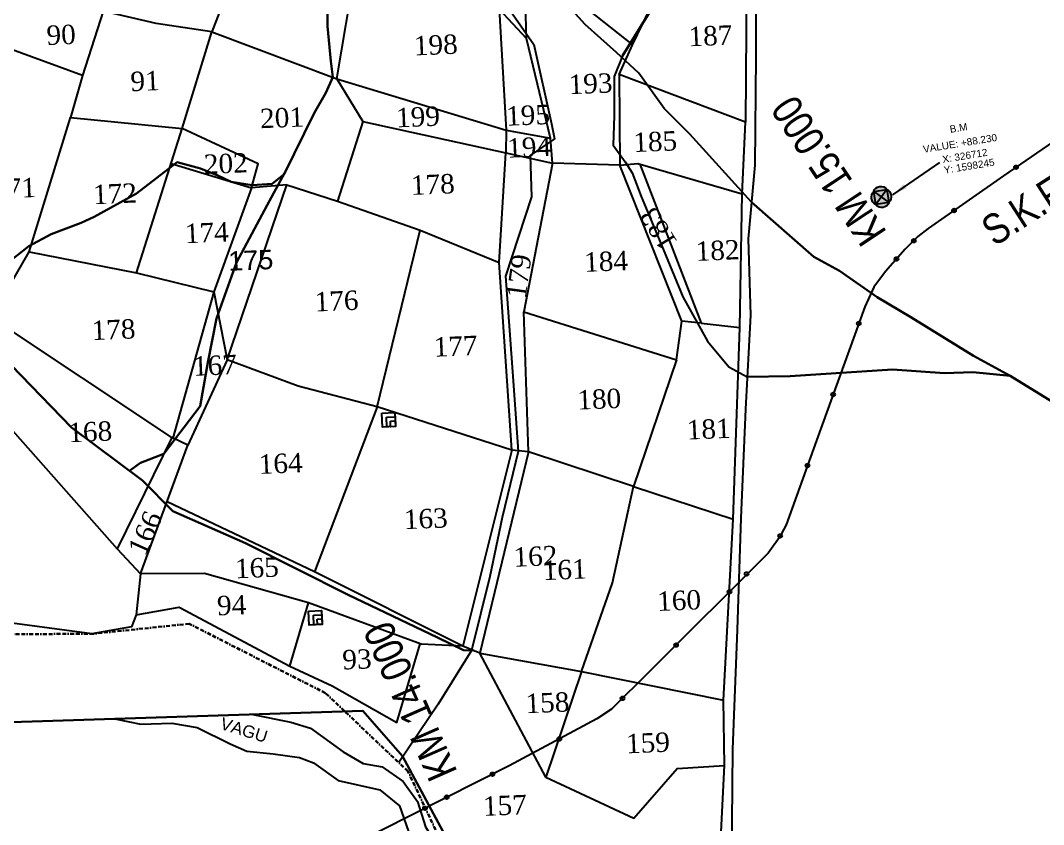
# Model space of a CAD drawing. Header units: inches. Extents: x 304037 to 460575, y 1453943 to 1639883.
# Drawn here: x 325574 to 326928, y 1597415 to 1598480 of the extents above; entities that cross this region are included whole.
import ezdxf

# ---------------------------------------------------------------- set-up
doc = ezdxf.new("R2010")
doc.units = ezdxf.units.IN
doc.header["$MEASUREMENT"] = 0
doc.header["$PDMODE"] = 33
doc.header["$PDSIZE"] = 5
for name, pattern in [('ACAD_ISO02W100', [15, 12, -3]), ('ACAD_ISO07W100', [3, 0, -3]), ('BORDER', [1.75, 0.5, -0.25, 0.5, -0.25, 0, -0.25])]:
    doc.linetypes.add(name, pattern=pattern)
for name, color, linetype in [('cahnige', 6, 'Continuous'), ('CARTTRACK', 30, 'ACAD_ISO02W100'), ('NALA', 4, 'Continuous'), ('pbms', 8, 'Continuous'), ('SQUAREWELL', 5, 'Continuous'), ('SURVEY_BND', 7, 'Continuous'), ('SURVEY_NO', 7, 'Continuous'), ('TEXT', 7, 'Continuous'), ('TITLEBLOCK', 7, 'Continuous'), ('WATER_BODY', 4, 'Continuous'), ('Z LAYER', 7, 'Continuous'), ('zz', 7, 'Continuous')]:
    doc.layers.add(name, color=color, linetype=linetype)
doc.layers.add('FOOTPATH', color=150, linetype='ACAD_ISO07W100', lineweight=30)
doc.layers.add('VILL_BOUNDARY', color=6, linetype='BORDER', lineweight=30)
doc.styles.add('ARIALN', font='ARIALN.TTF')
doc.styles.get("Standard").update_dxf_attribs({"font": 'arial.ttf'})
doc.dimstyles.get("Standard").update_dxf_attribs({"dimtxt": 0.18, "dimasz": 0.18, "dimexe": 0.18, "dimexo": 0.0625, "dimgap": 0.09, "dimtad": 0, "dimtih": 1, "dimtoh": 1, "dimdec": 4, "dimzin": 0, "dimdsep": 46, "dimtxsty": 'Standard', "dimcen": 0.09, "dimadec": 0, "dimazin": 0, "dimtfac": 1, "dimtdec": 4, "dimtofl": 0, "dimtmove": 0, "dimatfit": 3, "dimfxl": 0, "dimtolj": 1, "dimtzin": 0, "dimarcsym": 0})

# ---------------------------------------------------------------- blocks, each defined once
blk = doc.blocks.new('CHINTALAPALEM')
at = {"layer": 'CARTTRACK', "linetype": 'ByBlock'}
for points in [[(146.08, 93.72), (149.23, 88.8), (151.1, 78.48), (151.39, 76.51), (148.19, 74.48), (148.14, 69.17), (144.33, 59.09), (144.57, 52.06), (144.81, 43.75), (145.04, 36.39), (142.6, 27.99), (140.71, 20.42), (137.94, 11), (133.38, 4.28), (127.97, -3.05)], [(180.23, 121.23), (178.89, 118.96), (178.56, 116.87), (178.43, 100.42), (177.8, 86.05), (177.08, 72.06), (175.84, 62.56), (175.72, 52.74), (174.56, 40.64), (173.36, 26.62), (172.32, 12.25), (171.07, -3.11), (170.33, -17.34), (167.77, -36.8), (166.56, -50.75)], [(176.46, 67.31), (168.87, 76.4), (165.7, 79.84), (162.62, 84.52), (159.87, 87.32), (155.96, 91.09), (152.03, 95.86), (149.19, 98.61), (146.77, 101.03), (145.92, 102.62)], [(160.61, 86.84), (159.43, 84.23), (159.23, 79.14), (158.94, 75.4), (160.37, 73.18), (161.22, 71.71), (162.27, 68.61), (164.33, 62.98), (167.11, 55.46), (170.02, 49.61), (172.64, 46.2), (174.96, 44.78)], [(94.83, 36), (96.04, 36.8)]]:
    blk.add_lwpolyline(points, dxfattribs=at)
at = {"layer": 'FOOTPATH', "linetype": 'ByBlock'}
for points in [[(122.94, 95.91), (122.73, 92.28), (122.97, 87.74), (123.15, 85.64), (122.18, 83.67), (120.55, 81.11), (116.36, 73.43), (114.79, 72.24), (112.2, 72.16), (109.49, 72.72), (107.83, 73.59), (105.61, 74.59), (102.64, 75.52), (97.24, 71.72), (91.63, 68.93), (89.93, 68.23), (86.02, 66.95), (83.07, 65.5), (79.91, 63.24)], [(180.23, 121.23), (178.5, 119.21), (177.25, 117.99), (176.38, 116.01), (175.18, 113.04), (171.94, 106.1), (166.63, 95.72), (160.61, 86.84)], [(51.61, 111.71), (49.86, 106.52), (53.61, 102.24), (56.6, 98.8), (58.44, 95.31), (61.22, 89.46), (63.85, 83.94), (66.05, 78.1), (67.2, 72.11), (68.9, 64.63), (70.49, 58.34), (71.44, 58), (72.65, 58.67), (87.58, 41.88), (96.45, 34.68), (100.22, 30.56), (109.41, 26.07), (122.35, 18.83), (133.62, 12.86), (136.94, 11.07), (138.19, 10.98)], [(116.72, 74.09), (114, 69.53), (109.77, 62.29), (106.89, 55.15), (105.52, 49.56), (104.3, 43.94), (99.34, 38), (96.31, 36.98), (94.83, 36)], [(176.46, 67.31), (184.2, 59.91), (187.42, 57.98), (192.12, 54.38), (196.36, 51.59), (204.23, 46.29), (208.84, 43.53)], [(174.96, 44.78), (180.48, 44.67), (193.74, 44.95), (200.41, 44.2), (204.08, 44.2), (208.84, 43.53), (222.57, 34.23), (237.42, 20.56), (250.63, 7.93), (264.74, -6.83), (275.35, -20.05), (284.45, -29.64), (287.87, -34.73), (291.13, -45.01), (294.18, -56.36)]]:
    blk.add_lwpolyline(points, dxfattribs=at)
at = {"layer": 'SQUAREWELL', "linetype": 'ByBlock'}
for points in [[(127.66, 42.09), (129.35, 42.09), (129.35, 40.29), (127.66, 40.29)], [(128.26, 41.55), (129.35, 41.55), (129.35, 40.29), (128.26, 40.29)], [(128.73, 41.01), (129.35, 41.01), (129.35, 40.29), (128.73, 40.29)], [(117.16, 16.96), (118.84, 16.96), (118.84, 15.16), (117.16, 15.16)], [(117.76, 16.42), (118.84, 16.42), (118.84, 15.16), (117.76, 15.16)], [(118.22, 15.88), (118.84, 15.88), (118.84, 15.16), (118.22, 15.16)]]:
    blk.add_lwpolyline(points, close=True, dxfattribs=at)
at = {"layer": 'SURVEY_BND', "linetype": 'ByBlock'}
for points in [[(151.8, 107.55), (148.48, 99.89), (161.96, 88.21), (169.59, 102.44)], [(111.41, 100.51), (107.81, 92.15), (123.65, 85.43), (126.6, 99.39)], [(159.7, 72.77), (151.03, 73.37), (150.87, 76.62), (148.34, 89.61), (148.48, 99.89)], [(112.09, 71.81), (113.08, 74.89), (103.47, 79.83), (107.81, 92.15), (100.67, 93.54), (93.91, 95.41), (90.89, 87.24), (81.44, 91.16)], [(177, 95.41), (176.1, 77.65), (160.07, 84.48), (161.96, 88.21)], [(148.34, 89.61), (144.97, 93.54), (145.2, 77.9), (150.87, 76.62)], [(81.44, 91.16), (70.49, 58.34), (76.92, 55.07), (83.1, 64.79), (89.15, 81.87)], [(90.89, 87.24), (89.15, 81.87), (103.47, 79.83)], [(123.65, 85.43), (145.2, 77.9)], [(123.65, 85.43), (126.81, 79.78), (145.05, 74.99)], [(160.07, 84.48), (159.7, 72.77), (162, 72.88), (175.31, 68.42), (176.1, 77.65)], [(83.1, 64.79), (96.82, 61.51), (103.47, 79.83)], [(126.81, 79.78), (123.1, 69.64), (133.61, 65.47), (143.61, 60.85), (145.05, 74.99)], [(145.2, 77.9), (145.05, 74.99), (151.03, 73.37)], [(101.86, 75.38), (112.09, 71.81)], [(151.03, 73.37), (146.5, 54.38), (165.93, 47.36), (166.85, 52.33), (159.7, 72.77)], [(162.25, 72.8), (169.32, 51.95), (166.85, 52.33)], [(116.67, 72.03), (112.09, 71.81), (106.65, 58.61), (108.02, 49.79)], [(127.11, 42.93), (117.03, 45.99), (108.02, 49.79), (116.67, 72.03), (123.1, 69.64)], [(169.32, 51.95), (174.28, 51.19), (175.31, 68.42)], [(144.24, 36.59), (127.11, 42.93), (133.61, 65.47)], [(96.82, 61.51), (106.65, 58.61), (100.61, 40), (77.84, 56.51)], [(146.37, 36.3), (144.24, 36.59), (143.61, 60.85)], [(159.69, 31.27), (146.37, 36.3), (146.5, 54.38)], [(165.93, 47.36), (159.69, 31.27), (172.4, 26.54), (174.28, 51.19)], [(108.02, 49.79), (102.51, 38.99), (100.48, 40.09), (92.82, 26.03), (95.72, 22.65), (102.51, 38.99)], [(79.35, 42.57), (92.82, 26.03)], [(127.11, 42.93), (118.14, 21.98), (99.52, 31.8)], [(144.24, 36.59), (136.84, 11.62), (118.14, 21.98)], [(146.37, 36.3), (139, 10.63), (136.84, 11.62)], [(139, 10.63), (152, 7.7), (156.47, 18.95), (159.69, 31.27)], [(152, 7.7), (170.18, 3.26), (172.4, 26.54)], [(95.72, 22.65), (94.9, 17.4), (100.52, 18.17), (114.46, 9.95), (117.18, 18.04)], [(136.84, 11.62), (131.48, 12.1), (117.18, 18.04), (103.96, 22.38), (95.72, 22.65)], [(94.9, 17.4), (94.26, 15.86), (89.11, 15.2), (63.22, 19.77)], [(114.46, 9.95), (119.81, 7.19), (127.93, 2.12), (131.38, 12.14)], [(146.85, -5.72), (139, 10.63)], [(152, 7.7), (146.85, -5.72), (157.95, -11.49), (163.84, -5.32), (169.95, -5.17), (170.18, 3.26)], [(167.35, -33.44), (169.95, -5.17)]]:
    blk.add_lwpolyline(points, dxfattribs=at)
at = {"layer": 'VILL_BOUNDARY'}
blk.add_lwpolyline([(134.71, -17.47), (129.1, -4.22), (118.89, 6.3), (101.72, 15.96), (89.32, 15.2), (66.86, 15.96), (57.15, 26.12), (52.75, 22.19), (41.2, 6.96), (34.49, -2.16), (32.43, -1.68), (31.05, -6.97), (32.02, -7.66)], dxfattribs=at)
at = {"layer": 'SURVEY_NO', "char_height": 2.5, "width": 25.251, "attachment_point": 1}
for s, insert in [('{\\fTimes New Roman|b0|i0|c0|p18;90}', (86.48, 93.84)), ('{\\fTimes New Roman|b0|i0|c0|p18;198}', (133.77, 90.52)), ('{\\fTimes New Roman|b0|i0|c0|p18;187}', (169.22, 90.22)), ('{\\fTimes New Roman|b0|i0|c0|p18;91}', (97.05, 87.43)), ('{\\fTimes New Roman|b0|i0|c0|p18;193}', (153.51, 84.69)), ('{\\fTimes New Roman|b0|i0|c0|p18;201}', (113.56, 81.96)), ('{\\fTimes New Roman|b0|i0|c0|p18;199}', (131.09, 81.34)), ('{\\fTimes New Roman|b0|i0|c0|p18;195}', (145.28, 80.96)), ('{\\fTimes New Roman|b0|i0|c0|p18;194}', (145.25, 76.83)), ('{\\fTimes New Roman|b0|i0|c0|p18;185}', (161.53, 76.88)), ('{\\fTimes New Roman|b0|i0|c0|p18;202}', (106.07, 76.36)), ('{\\fTimes New Roman|b0|i0|c0|p18;171}', (78.64, 74.31)), ('{\\fTimes New Roman|b0|i0|c0|p18;172}', (91.61, 73.06)), ('{\\fTimes New Roman|b0|i0|c0|p18;178}', (132.63, 72.55)), ('{\\fTimes New Roman|b0|i0|c0|p18;174}', (103.24, 67.54)), ('175', (108.68, 63.75)), ('{\\fTimes New Roman|b0|i0|c0|p18;182}', (168.98, 62.51)), ('{\\fTimes New Roman|b0|i0|c0|p18;184}', (154.55, 61.7)), ('{\\fTimes New Roman|b0|i0|c0|p18;176}', (119.6, 58.04)), ('{\\fTimes New Roman|b0|i0|c0|p18;178}', (90.7, 55.55)), ('{\\fTimes New Roman|b0|i0|c0|p18;177}', (134.7, 51.57)), ('{\\fTimes New Roman|b0|i0|c0|p18;167}', (103.58, 50.4)), ('{\\fTimes New Roman|b0|i0|c0|p18;180}', (152.93, 43.98)), ('{\\fTimes New Roman|b0|i0|c0|p18;168}', (87.15, 42.51)), ('{\\fTimes New Roman|b0|i0|c0|p18;181}', (166.88, 39.53)), ('{\\fTimes New Roman|b0|i0|c0|p18;164}', (111.52, 37.4)), ('{\\fTimes New Roman|b0|i0|c0|p18;163}', (129.93, 29.5)), ('{\\fTimes New Roman|b0|i0|c0|p18;165}', (107.9, 24.07)), ('{\\fTimes New Roman|b0|i0|c0|p18;162}', (143.86, 24.06)), ('{\\fTimes New Roman|b0|i0|c0|p18;161}', (147.56, 22.18)), ('{\\fTimes New Roman|b0|i0|c0|p18;94}', (105.39, 19.39)), ('{\\fTimes New Roman|b0|i0|c0|p18;160}', (162.14, 17.59)), ('{\\fTimes New Roman|b0|i0|c0|p18;93}', (121.25, 11.74)), ('{\\fTimes New Roman|b0|i0|c0|p18;158}', (144.62, 5.12)), ('{\\fTimes New Roman|b0|i0|c0|p18;159}', (157.36, -0.6)), ('{\\fTimes New Roman|b0|i0|c0|p18;157}', (138.58, -7.89))]:
    blk.add_mtext(s, dxfattribs=dict(at, insert=insert))
for s, insert, rotation in [('{\\fTimes New Roman|b0|i0|c0|p18;183}', (164.62, 61.25), 119.4775), ('{\\fTimes New Roman|b0|i0|c0|p18;179}', (144.34, 56.43), 79.6838), ('{\\fTimes New Roman|b0|i0|c0|p18;166}', (94.12, 25.93), 63.409)]:
    blk.add_mtext(s, dxfattribs=dict(at, insert=insert, rotation=rotation))
blk = doc.blocks.new('UYYALAPALLE')
at = {"layer": 'NALA', "linetype": 'ByBlock'}
for points in [[(117.95, 387.09), (122.2, 386.05), (127.28, 386.05), (131.39, 385.19), (136.74, 382.31), (139.42, 381.04), (143.72, 380.42), (148.03, 379.65), (150.3, 378.7), (154.24, 375.66), (161.02, 373.9), (164.14, 371.17), (165.49, 366.87)], [(140.59, 387.01), (146.79, 385.52), (150.01, 384.41), (155.21, 380.32), (158.41, 378.34), (161.54, 377.66), (164.88, 375.13), (167.11, 371.78), (168.31, 367.56), (170.44, 363.74), (173.84, 359.69), (176.69, 354.46), (178.84, 351.79), (185.33, 348.59), (190.24, 343.82), (198.09, 340.88), (203.54, 335.28), (207.83, 330.65), (208.72, 327.49), (209.87, 323.99), (209.87, 321.06), (212.95, 317.94)]]:
    blk.add_lwpolyline(points, dxfattribs=at)
at = {"layer": 'VILL_BOUNDARY', "linetype": 'ByBlock'}
blk.add_lwpolyline([(173.31, 362.29), (164.9, 379.28), (158.7, 386.94), (48.26, 387.34), (47.4, 385.73), (43.59, 386.13), (42.53, 379.11), (44.12, 378.87), (42.4, 367.86)], dxfattribs=at)
at = {"layer": 'TEXT', "linetype": 'ByBlock'}
blk.add_text('VAGU', height=2, rotation=340.6917, dxfattribs=at).set_placement((135.01, 384.87))

msp = doc.modelspace()

# ---------------------------------------------------------------- hatches: boundary and pattern name
at = {"layer": 'pbms'}
h = msp.add_hatch(color=256, dxfattribs=at)
h.set_gradient(color1=(31, 17, 238), color2=(36, 21, 239), one_color=1, tint=0.51, name='CYLINDER')
h.paths.add_polyline_path([(326702.8, 1598253.2, 0.496905), (326705.6, 1598235.8)])
h.paths.add_polyline_path([(326702.8, 1598253.2), (326720.2, 1598256, 0.614852)])
h.paths.add_polyline_path([(326720.2, 1598256), (326723, 1598238.7, 0.494298)])
h.paths.add_polyline_path([(326705.6, 1598235.8, 0.585376), (326723, 1598238.7)])
h = msp.add_hatch(color=256, dxfattribs=at)
h.set_gradient(color1=(67, 190, 65), color2=(71, 191, 69), one_color=1, tint=0.51, name='CYLINDER')
h.paths.add_polyline_path([(326712.9, 1598245.9), (326720.2, 1598256), (326702.8, 1598253.2)])
h.paths.add_polyline_path([(326705.6, 1598235.8), (326712.9, 1598245.9), (326702.8, 1598253.2)])
h.paths.add_polyline_path([(326705.6, 1598235.8), (326723, 1598238.7), (326712.9, 1598245.9)])
h.paths.add_polyline_path([(326723, 1598238.7), (326720.2, 1598256), (326712.9, 1598245.9)])

# ---------------------------------------------------------------- linework, layer by layer
msp.add_lwpolyline([(326720.2, 1598256), (326705.6, 1598235.8)])
at = {"color": 1}
for p in [(326891.1, 1598285.3), (326891.1, 1598285.3), (326809.1, 1598228.1), (326809.1, 1598228.1), (326733, 1598163.9), (326733, 1598163.9), (326683.1, 1598078.6), (326683.1, 1598078.6), (326649.1, 1597984.5), (326649.1, 1597984.5), (326615.2, 1597890.5), (326615.2, 1597890.5), (326579, 1597797.4), (326579, 1597797.4), (326512, 1597723.6), (326512, 1597723.6), (326441.3, 1597652.9), (326441.3, 1597652.9), (326370.4, 1597582.4), (326370.4, 1597582.4), (326286.8, 1597528.6), (326286.8, 1597528.6), (326198.4, 1597482), (326198.4, 1597482), (326109, 1597437), (326109, 1597437)]:
    msp.add_point(p, dxfattribs=at)
for p in [(326755.8, 1598188), (326534.6, 1597747), (326137.8, 1597451.6)]:
    msp.add_point(p)
at = {"layer": 'pbms'}
msp.add_lwpolyline([(326702.8, 1598253.2, -0.614852), (326720.2, 1598256, -0.494298), (326723, 1598238.7, -0.585376), (326705.6, 1598235.8, -0.496905), (326702.8, 1598253.2)], format="xyb", close=True, dxfattribs=at)
msp.add_lwpolyline([(326702.8, 1598253.2), (326720.2, 1598256), (326723, 1598238.7), (326705.6, 1598235.8)], close=True, dxfattribs=at)
msp.add_lwpolyline([(326702.8, 1598253.2), (326723, 1598238.7)], dxfattribs=at)
at = {"layer": 'zz', "color": 1, "ltscale": 10}
msp.add_polyline3d([(327080.2, 1598415.2, 0), (326874.5, 1598273.9, 0), (326775, 1598204.3, 0), (326761.3, 1598193.8, 0), (326744.4, 1598176.8, 0), (326718.2, 1598147.2, 0), (326702.8, 1598126.8, 0), (326691.1, 1598100.7, 0), (326627.1, 1597923.6, 0), (326586.9, 1597812.1, 0), (326577.5, 1597794.8, 0), (326563.1, 1597774.7, 0), (326407.1, 1597618.8, 0), (326355.8, 1597567.9, 0), (326336.4, 1597555.1, 0), (326220.4, 1597493.1, 0), (326008.1, 1597386.1, 0)], dxfattribs=at)

# ---------------------------------------------------------------- block references
at = {"linetype": 'ByBlock', "xscale": 8.06129566741566, "yscale": 8.06129566735035, "zscale": 8.06129566744724, "rotation": 2.032358325783217}
msp.add_blockref('UYYALAPALLE', (324859.1, 1594403.1), dxfattribs=at)
at = {"layer": 'WATER_BODY', "linetype": 'ByBlock', "xscale": 10.25705948536904, "yscale": 10.25705948523682, "zscale": 10.2570594853704, "rotation": 2.390673287726939}
msp.add_blockref('CHINTALAPALEM', (324761.6, 1597474), dxfattribs=at)

# ---------------------------------------------------------------- texts
at = {"layer": 'cahnige', "color": 1, "extrusion": (-0.004118, -0.002487, 0.999988), "style": 'ARIALN'}
msp.add_text('KM 15.000', height=40, rotation=123.5327, dxfattribs=at).set_placement((326718.2, 1598190.8, -5320.9))
at = {"layer": 'cahnige', "color": 1, "extrusion": (-0.004481, -0.001752, 0.999988), "style": 'ARIALN'}
msp.add_text('KM 14.000', height=40, rotation=113.7538, dxfattribs=at).set_placement((326149.2, 1597480, -4260))
at = {"layer": 'TEXT', "color": 1}
for s, height, p in [('B.M', 9.48, (326804.2, 1598330.8)), ('VALUE: +88.230', 9.484, (326768.9, 1598304.3)), ('X: 326712', 9.48, (326794.4, 1598290.9)), ('Y: 1598245', 9.48, (326796.5, 1598276.7))]:
    msp.add_text(s, height=height, rotation=9.3249, dxfattribs=at).set_placement(p)
at = {"layer": 'TITLEBLOCK', "color": 1, "extrusion": (-0.00243, 0.004152, 0.999988), "style": 'ARIALN'}
msp.add_text('S.K.F.F. CANAL', height=40, rotation=32.7331, dxfattribs=at).set_placement((326861.8, 1598169.3, 5842.2))

# ---------------------------------------------------------------- leaders
at = {"layer": 'Z LAYER', "color": 6, "linetype": 'ByBlock'}
msp.add_leader([(326728.1, 1598248.9), (326790.1, 1598291.5)], dimstyle='Standard', override={"dimasz": 20, "dimgap": 0.09, "dimtad": 0}, dxfattribs=at)

doc.saveas('drawing.dxf')
